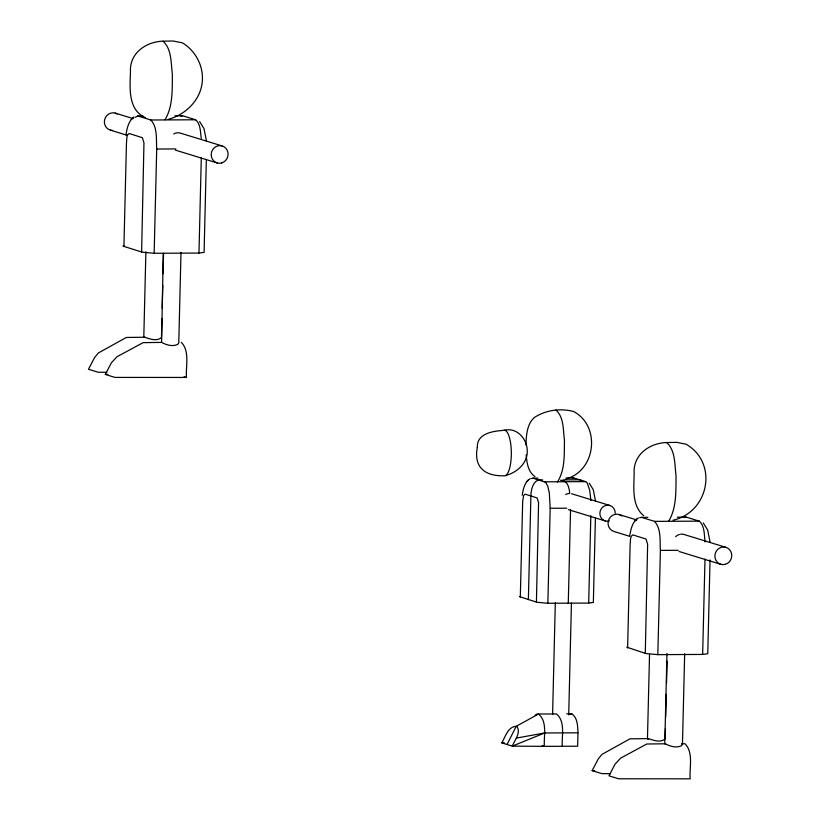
<?xml version="1.0" encoding="UTF-8"?>
<svg xmlns="http://www.w3.org/2000/svg" width="820" height="820" viewBox="0 0 820 820"><rect width="100%" height="100%" fill="white"/><g stroke="black" fill="none" stroke-linecap="round" stroke-linejoin="round"><path stroke-width="1.23" d="M123.84 245.549L122.949 246.092L142.239 252.191L154.16 253.277L156.712 149.035C156.077 139.533 157.748 127.438 150.839 119.997L137.78 115.989L135.238 117.28M519.409 596.581L536.997 602.28L547.852 603.264L550.179 508.277L549.318 492.912L547.729 486.034L545.607 482.273L532.928 478.173L531.37 478.531M626.757 647.164L645.914 653.56L657.835 654.647L660.387 550.404C659.751 540.903 661.432 528.808 654.514 521.366L641.455 517.358L639.743 517.758M123.922 246.594L126.464 142.916C126.977 140.046 126.054 134.869 129.16 133.516L142.383 137.688L143.961 142.905L141.614 252.027M145.888 251.853L143.797 337.327L144.73 337.235C149.886 338.957 156.897 341.714 161.489 337.491L161.96 318.396M163.262 253.318L161.571 342.411C166.388 344.923 172.497 346.962 177.776 344.349L178.78 342.986L180.994 252.416M162.206 308.207L162.77 285.288M163.047 273.829L163.549 253.452M161.571 342.411L143.121 342.637L117.045 356.71L111.376 362.788L105.308 374.443L114.995 377.415L186.488 377.456C185.556 366.366 190.117 351.185 181.251 342.309M154.16 253.277L198.973 253.062L201.3 157.717M198.973 253.062L204.088 252.375L206.343 159.828M520.31 597.175L522.688 501.061L523.631 495.536L525.077 494.132L537.12 497.945L538.566 502.691L536.423 602.126M528.367 599.645L530.899 495.926C530.981 489.171 533.595 477.896 542.707 479.977M535.173 715.286L536.803 714.087L538.514 714.025C547.688 721.6 543.66 736.155 544.347 746.374L512.295 746.118L501.778 742.889C505.253 737.118 507.908 726.551 516.21 726.305L517.399 727.073C520.71 733.572 514.488 740.368 512.295 746.118L544.675 732.977L577.977 732.813C577.659 726.376 577.751 717.879 571.817 713.861L566.692 713.892M552.588 714.558L555.314 602.782M562.274 746.282C561.587 736.073 565.615 721.518 556.452 713.943L538.514 714.025L516.21 726.305L507.037 744.498M568.27 603.172L570.566 509.445M568.711 714.876L571.438 603.11M577.977 732.813L577.649 746.21L544.347 746.374L542.153 745.698M547.852 603.264L588.688 603.069L590.83 515.678M588.688 603.069L593.352 602.454L595.412 517.963M627.607 647.964L630.139 544.285C630.652 541.415 629.729 536.239 632.835 534.886L646.057 539.068L647.636 544.275L645.289 653.396M648.415 739.291L647.472 738.697L649.532 654.503M665.625 743.924L664.764 743.822L666.978 653.417M665.42 728.683L665.174 738.861C660.582 743.084 653.571 740.337 648.405 738.605L629.955 738.841L601.982 754.38L598.21 758.992L592.143 770.646L601.839 773.619L610.572 773.67M665.697 717.213L666.26 694.294M666.537 682.834L667.07 661.186M683.337 743.832L684.925 743.678C693.802 752.565 689.241 767.735 690.163 778.826L618.669 778.795L608.983 775.812L615.051 764.158L620.72 758.09L646.795 744.006L665.245 743.781C670.073 746.292 676.182 748.332 681.461 745.718L682.455 744.355L684.669 653.786M657.835 654.647L702.648 654.432L704.985 559.086M702.648 654.432L707.762 653.755L710.048 559.937M525.886 444.768C526.419 435.246 526.747 424.329 534.394 417.482C545.751 410.02 560.552 408.032 573.611 411.517C601.091 426.041 595.853 471.131 565.8 478.952M125.993 134.798C126.997 128.392 128.443 121.114 133.937 116.993M522.196 495.311C523.18 489.294 524.492 482.037 530.191 478.695M629.678 536.167C630.754 529.566 632.199 521.612 638.452 517.933M165.056 119.72C173.082 106.272 172.2 89.38 172.364 74.2C170.837 63.212 171.944 49.149 162.975 41.174C145.888 41.666 129.212 53.382 130.482 71.924C129.878 87.617 127.817 110.003 145.325 117.557M557.385 482.068C565.257 469.88 564.211 454.065 564.447 440.084C563.053 430.08 564.068 417.257 555.888 409.99M668.741 521.089C676.756 507.652 675.875 490.749 676.039 475.569C674.522 464.581 675.629 450.518 666.65 442.544C649.563 443.036 632.886 454.762 634.157 473.294C633.983 487.387 631.451 505.653 643.69 515.688M131.231 119.525L131.999 118.715M132.143 118.562L132.932 117.721M526.963 481.391L527.66 480.653M527.793 480.51L528.51 479.741M634.905 520.905L635.674 520.085M635.818 519.931L636.607 519.091M180.882 116.173L182.593 115.774L195.652 119.781C200.797 124.138 200.254 132.184 201.279 138.324M572.206 478.337L573.764 477.968L585.664 481.627L587.181 482.939L589.693 490.134L590.912 500.6M684.556 517.543L686.278 517.143L699.327 521.151C704.882 526.163 704.134 535.101 705.087 541.979M505.602 475.569C517.215 472.474 528.09 462.839 527.229 449.995C526.768 438.741 516.959 427.415 504.894 430.182M168.243 119.351C186.663 114.431 202.12 98.502 202.448 78.843C202.724 64.349 194.832 50.368 182.429 42.845L173.071 41L162.975 41.174M673.035 520.218C708.951 512.172 718.556 463.013 686.104 444.225L676.746 442.369L666.65 442.544M516.344 738.082L544.675 732.977M647.472 738.697L648.405 738.605M570.105 713.923L571.817 713.861M501.778 742.889L504.341 742.838M105.308 374.443L107.809 374.402M592.143 770.646L594.643 770.605M137.78 115.989L142.905 115.968M174.916 115.815L182.593 115.774M150.839 119.997L195.652 119.781M156.712 149.035L175.91 148.943M144.73 337.235L126.28 337.471L98.308 353.01L94.536 357.622L88.468 369.277L98.154 372.249L106.897 372.3M532.928 478.173L538.033 478.142M566.107 478.009L573.764 477.968M563.125 479.874L579.72 479.803L582.589 480.991M544.828 481.822L585.664 481.627M550.179 508.277L566.764 508.195M641.455 517.358L647.861 517.328M677.31 517.184L686.278 517.143M654.514 521.366L699.327 521.151M660.387 550.404L678.314 550.312M115.189 113.088L133.137 118.603M222.046 145.909L180.174 133.055A8.856 8.395 -72.9 0 0 173.748 133.967M110.413 130.154L127.161 135.3M175.388 150.111L217.259 162.975M560.49 480.264C567.604 480.069 568.957 487.428 569.736 492.81M571.56 493.712L609.711 505.438M184.07 376.708L186.488 377.456M618.864 514.468L636.812 519.972M725.72 547.288L683.849 534.425A8.856 8.395 -72.9 0 0 680.549 534.22M568.393 509.63L605.355 520.977M629.637 536.3L614.088 531.524A8.856 8.395 -72.9 0 1 609.014 519.121A8.856 8.395 -72.9 0 1 621.796 515.985M679.062 551.481L720.934 564.345M681.543 743.699L682.455 744.355M534.968 476.645C528.018 471.797 526.819 462.767 526.214 454.956M703.293 522.934L707.67 529.997L710.14 542.399M589.272 483.246L593.27 489.683L595.515 500.989M199.619 121.565L203.995 128.627L206.466 141.03M112.586 130.441A8.856 8.395 -72.9 0 1 104.714 119.382A8.856 8.395 -72.9 0 1 117.198 113.959M675.649 536.741A8.856 8.395 -72.9 0 1 679.483 534.445M565.708 494.552A8.077 7.646 -72.9 0 1 569.582 493.455M609.332 520.956A8.077 7.646 -72.9 0 1 599.932 514.642A8.077 7.646 -72.9 0 1 607.056 505.202A8.077 7.646 -72.9 0 1 615.215 513.166M477.342 447.371C473.499 466.734 484.548 476.287 503.777 475.784A22.898 7.011 89.7 0 0 511.331 452.138A22.898 7.011 89.7 0 0 503.06 430.408C492.635 431.187 476.656 433.585 477.342 447.371M221.625 162.954A8.856 8.395 -72.9 0 0 225.766 148.174A8.856 8.395 -72.9 0 0 211.56 152.202A8.856 8.395 -72.9 0 0 221.625 162.954M725.3 564.324A8.856 8.395 -72.9 0 0 729.441 549.543A8.856 8.395 -72.9 0 0 715.235 553.572A8.856 8.395 -72.9 0 0 725.3 564.324"/></g></svg>
